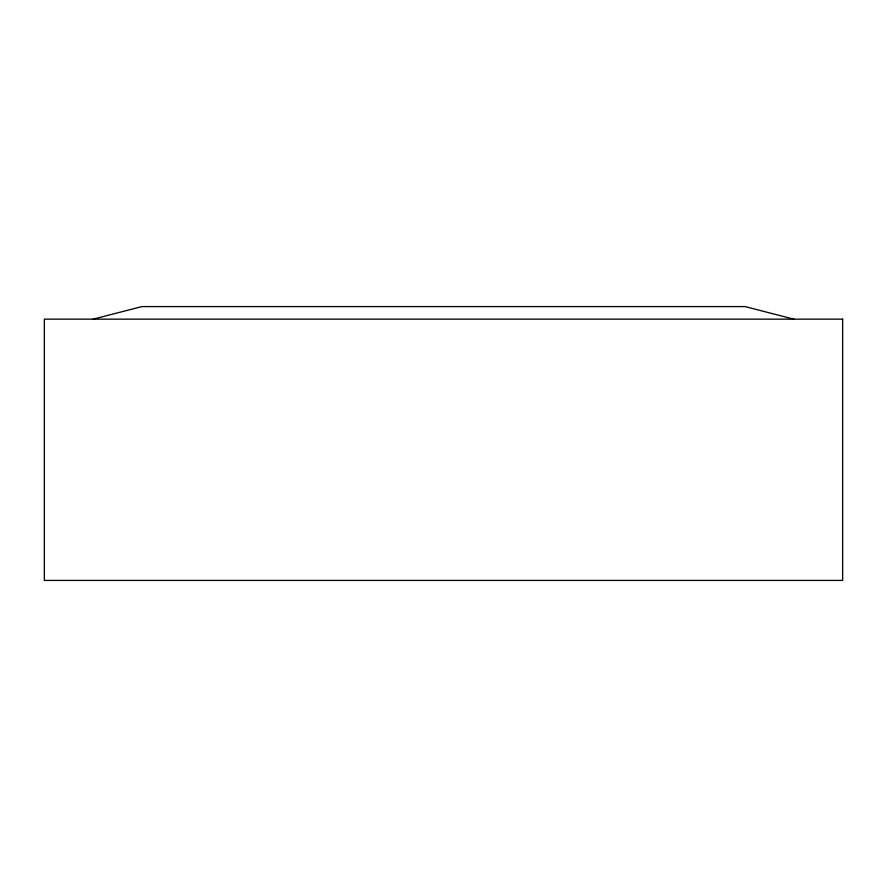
<?xml version="1.0" encoding="UTF-8"?>
<svg xmlns="http://www.w3.org/2000/svg" width="887" height="887" viewBox="0 0 887 887"><rect width="100%" height="100%" fill="white"/><g stroke="black" fill="none" stroke-linecap="round" stroke-linejoin="round"><path stroke-width="1.33" d="M93.157 319.154L141.975 306.58L745.025 306.58L793.843 319.154M842.65 319.154L44.35 319.154L44.35 580.42L842.65 580.42L842.65 319.154"/></g></svg>
